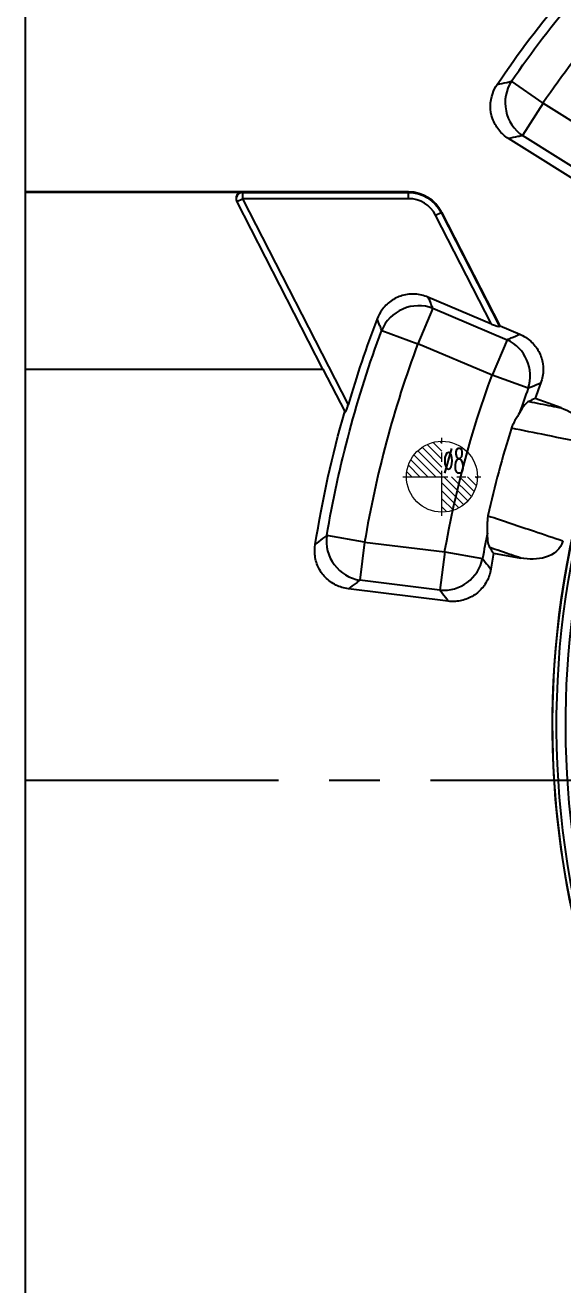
# Model space of a CAD drawing. Header units: millimetres. Extents: x 2595 to 3308, y 1499 to 1823.
# Drawn here: x 2988 to 3048.6, y 1606.3 to 1748.4 of the extents above; entities that cross this region are included whole.
import ezdxf
from ezdxf.enums import TextEntityAlignment as Align
from ezdxf.lldxf.tags import DXFTag

# ---------------------------------------------------------------- set-up
doc = ezdxf.new("R2010")
doc.units = ezdxf.units.MM
doc.linetypes.add('CENTER', pattern=[2, 1.25, -0.25, 0.25, -0.25])
doc.layers.add('5', color=7, linetype='Continuous', true_color=0xffffff)
doc.layers.add('epin', color=13, linetype='Continuous', lineweight=9)
doc.styles.add('TXT05', font='txt.shx', dxfattribs={"width": 0.5, "bigfont": 'gbcbig.shx'})
tags = doc.linetypes.add('DASHED', pattern=[25.72, 12.86, -12.86]).pattern_tags.tags
tags[6:7] = [DXFTag(74, 4), DXFTag(75, 0), DXFTag(340, '0'), DXFTag(46, 0.0), DXFTag(50, 0.0), DXFTag(44, 0.0), DXFTag(45, 0.0)]
tags[4:5] = [DXFTag(74, 4), DXFTag(75, 0), DXFTag(340, '0'), DXFTag(46, 0.0), DXFTag(50, 0.0), DXFTag(44, 0.0), DXFTag(45, 0.0)]

# ---------------------------------------------------------------- blocks, each defined once
blk = doc.blocks.new('epin_ejp_8')
at = {"layer": 'epin'}
h = blk.add_hatch(dxfattribs=at)
h.set_pattern_fill('_ANSI31', color=123, scale=0.2, angle=90, style=0)
h.set_pattern_definition([(135, (-1273.52655, 1170.3432), (-0.4490128, -0.4490128), [])])
h.paths.add_polyline_path([(0, 4, 0.414214), (-4, 0), (0, 0)])
h.paths.add_polyline_path([(4, 0), (0, 0), (0, -4, 0.414214)])
at = {"layer": 'epin', "color": 1, "linetype": 'CENTER', "ltscale": 4.064}
for p, q in [((0, -4.4), (0, 4.4)), ((-4.4, 0), (4.4, 0))]:
    blk.add_line(p, q, dxfattribs=at)
at = {"layer": 'epin'}
blk.add_circle((0, 0), 4, dxfattribs=at)
at = {"layer": 'epin', "color": 6, "style": 'TXT05', "width": 0.5}
blk.add_text('%%c8', height=2.8, dxfattribs=at).set_placement((1.33, 1.8), align=Align.MIDDLE)

msp = doc.modelspace()

# ---------------------------------------------------------------- linework, layer by layer
at = {"layer": '5', "color": 7, "linetype": 'Continuous'}
for p, q in [((2988, 1752.81), (2988, 1729.61)), ((3046.4, 1739.63), (3042.83, 1742.09)), ((3046.4, 1739.63), (3044.1, 1735.96)), ((3046.4, 1739.63), (3054.11, 1734.8)), ((3052.12, 1729.6), (3042.51, 1735.63)), ((3051.81, 1731.12), (3044.1, 1735.96)), ((3031.23, 1729.61), (2988, 1729.61)), ((2988, 1729.61), (2988, 1729.59)), ((2988, 1729.59), (3012.47, 1729.59)), ((2988, 1729.59), (2988, 1709.61)), ((3012.47, 1729.59), (3012.49, 1729.54)), ((3012.49, 1729.54), (3012.49, 1728.85)), ((3012.49, 1729.54), (3031.23, 1729.54)), ((3031.23, 1729.54), (3031.23, 1729.61)), ((3031.23, 1728.85), (3031.23, 1729.54)), ((3021.58, 1709.61), (3011.86, 1728.56)), ((3011.87, 1728.53), (3012.49, 1728.85)), ((3012.49, 1728.85), (3024.43, 1705.59)), ((3031.23, 1728.85), (3012.49, 1728.85)), ((3034.29, 1726.98), (3034.9, 1727.3)), ((3040.58, 1714.71), (3034.29, 1726.98)), ((3034.9, 1727.3), (3034.97, 1727.33)), ((3034.9, 1727.3), (3041.5, 1714.44)), ((3041.56, 1714.49), (3034.97, 1727.33)), ((3033.96, 1716.49), (3032.27, 1712.49)), ((3040.58, 1714.71), (3033.42, 1717.74)), ((3033.96, 1716.49), (3042.34, 1712.94)), ((3028.21, 1714), (3032.27, 1712.49)), ((3041.56, 1714.49), (3041.5, 1714.44)), ((3041.56, 1714.49), (3043.77, 1713.56)), ((3040.65, 1708.95), (3032.27, 1712.49)), ((3042.34, 1712.94), (3040.65, 1708.95)), ((2988, 1709.61), (2988, 1529.49)), ((2988, 1709.61), (3021.58, 1709.61)), ((3021.58, 1709.61), (3024.03, 1704.84)), ((3044.72, 1707.46), (3040.65, 1708.95)), ((3048.44, 1705.25), (3045.5, 1706.31)), ((3026.28, 1690.12), (3022.01, 1690.84)), ((3026.28, 1690.12), (3025.74, 1685.82)), ((3026.28, 1690.12), (3035.31, 1689)), ((3035.31, 1689), (3034.77, 1684.7)), ((3035.31, 1689), (3039.58, 1688.26)), ((3040.82, 1688.86), (3043.9, 1688.31)), ((3034.77, 1684.7), (3025.74, 1685.82)), ((3035.7, 1683.45), (3024.45, 1684.85))]:
    msp.add_line(p, q, dxfattribs=at)
at = {"layer": '5', "color": 1, "linetype": 'CENTER', "ltscale": 22.850574}
msp.add_line((2988, 1663.26), (3308, 1663.26), dxfattribs=at)
at = {"layer": '5', "color": 7, "linetype": 'Continuous', "extrusion": (0, 0, -1)}
for centre, radius, start, end in [((-3148, 1669.49), 100.07, 313.9583, 233.1775), ((-3148, 1669.49), 99.04, 313.9789, 78.94), ((-3148.02, 1669.48), 127.82, 34.6179, 45.3821), ((-3148.02, 1669.48), 128.94, 34.0787, 39.7271), ((-3031.23, 1725.41), 4.13, 90, 152.8319), ((-3148.03, 1669.49), 127.82, 9.6179, 20.3821), ((-3148.03, 1669.49), 114.4, 9.8192, 20.1808), ((-3148.03, 1669.49), 128.94, 9.0787, 15.9139)]:
    msp.add_arc(centre, radius, start, end, dxfattribs=at)
at = {"layer": '5', "color": 7, "linetype": 'DASHED'}
for start, end in [(306.6266, 226.1832), (306.6258, 226.1971)]:
    msp.add_arc((3148, 1669.49), 100.57, start, end, dxfattribs=at)
at = {"layer": '5', "color": 7, "linetype": 'Continuous'}
for centre, radius, start, end in [((3148, 1669.49), 100.55, 306.6364, 233.3636), ((3148.02, 1669.48), 123.49, 134.6179, 145.3821), ((3031.23, 1725.41), 4.2, 27.1681, 90), ((3031.23, 1725.41), 3.44, 27.1681, 90), ((3148.03, 1669.49), 128.77, 159.1628, 163.7152), ((3148.03, 1669.49), 123.49, 159.6179, 170.3821), ((3148.03, 1669.49), 108.94, 159.2782, 160.2448), ((3148.03, 1669.49), 110.06, 159.8192, 161.3393), ((3148.03, 1669.49), 110.06, 168.6607, 170.1808), ((3148.03, 1669.49), 108.94, 169.7552, 170.7218)]:
    msp.add_arc(centre, radius, start, end, dxfattribs=at)
for centre, major_axis, ratio, start_param, end_param in [((3046.4, 1739.63), (0.89, -4.31), 0.968977, 3.920645, 5.504133), ((3012.48, 1728.88), (0.326, -0.635), 0.98092, 2.675201, 4.712389), ((3012.49, 1728.85), (0.623, 0.32), 0.98092, 1.104404, 3.141593), ((3032.27, 1712.49), (-4.04, -1.74), 0.968977, 3.920645, 5.504133), ((3040.5, 1714.88), (1.01, -0.44), 0.111089, 4.8485, 6.244764), ((3040.65, 1708.95), (-1.75, 4.04), 0.971583, 3.96523, 5.459548), ((3026.28, 1690.12), (2.63, -3.53), 0.968977, 3.920645, 5.504133), ((3035.31, 1689), (3.53, 2.62), 0.971583, 3.96523, 5.459548)]:
    msp.add_ellipse(centre, major_axis=major_axis, ratio=ratio, start_param=start_param, end_param=end_param, dxfattribs=at)
for points, knots in [([(3041.22, 1741.73), (3041.58, 1741.81), (3041.94, 1741.89), (3042.48, 1742.01), (3042.65, 1742.05), (3042.83, 1742.09)], [0, 0, 0, 0, 0.668808, 0.668808, 1, 1, 1, 1]), ([(3042.51, 1735.63), (3042.1, 1735.89), (3041.72, 1736.22), (3041.11, 1736.99), (3040.86, 1737.43), (3040.55, 1738.34), (3040.47, 1738.83), (3040.47, 1739.79), (3040.56, 1740.28), (3040.72, 1740.73), (3040.84, 1741.08), (3041.02, 1741.42), (3041.22, 1741.73)], [0, 0, 0, 0, 0.21193, 0.21193, 0.424133, 0.424133, 0.632612, 0.632612, 0.839323, 0.839323, 0.839323, 1, 1, 1, 1]), ([(3044.1, 1735.96), (3043.92, 1735.92), (3043.75, 1735.89), (3043.22, 1735.78), (3042.86, 1735.7), (3042.51, 1735.63)], [0, 0, 0, 0, 0.331188, 0.331188, 1, 1, 1, 1]), ([(3033.42, 1717.74), (3032.97, 1717.93), (3032.48, 1718.05), (3031.5, 1718.11), (3031, 1718.06), (3030.07, 1717.79), (3029.62, 1717.58), (3028.84, 1717.02), (3028.49, 1716.67), (3028.22, 1716.28), (3028, 1715.98), (3027.82, 1715.64), (3027.69, 1715.29)], [0, 0, 0, 0, 0.211744, 0.211744, 0.423761, 0.423761, 0.632048, 0.632048, 0.838557, 0.838557, 0.838557, 1, 1, 1, 1]), ([(3033.42, 1717.74), (3033.53, 1717.49), (3033.64, 1717.23), (3033.82, 1716.81), (3033.89, 1716.65), (3033.96, 1716.49)], [0, 0, 0, 0, 0.607078, 0.607078, 1, 1, 1, 1]), ([(3028.21, 1714), (3028.14, 1714.17), (3028.07, 1714.34), (3027.9, 1714.77), (3027.79, 1715.03), (3027.69, 1715.29)], [0, 0, 0, 0, 0.392925, 0.392925, 1, 1, 1, 1]), ([(3042.34, 1712.94), (3042.49, 1713.01), (3042.65, 1713.08), (3043.12, 1713.28), (3043.45, 1713.42), (3043.77, 1713.56)], [0, 0, 0, 0, 0.323376, 0.323376, 1, 1, 1, 1]), ([(3043.77, 1713.56), (3044.22, 1713.37), (3044.64, 1713.1), (3045.37, 1712.44), (3045.68, 1712.05), (3046.14, 1711.19), (3046.29, 1710.72), (3046.44, 1709.77), (3046.44, 1709.28), (3046.35, 1708.81), (3046.3, 1708.55), (3046.23, 1708.28), (3046.13, 1708.03)], [0, 0, 0, 0, 0.221652, 0.221652, 0.443557, 0.443557, 0.662044, 0.662044, 0.879231, 0.879231, 0.879231, 1, 1, 1, 1]), ([(3046.13, 1708.03), (3045.81, 1707.9), (3045.5, 1707.77), (3045.03, 1707.58), (3044.87, 1707.52), (3044.72, 1707.46)], [0, 0, 0, 0, 0.676621, 0.676621, 1, 1, 1, 1]), ([(3024.06, 1704.77), (3024.07, 1704.77), (3024.07, 1704.76), (3024.08, 1704.76), (3024.09, 1704.76), (3024.12, 1704.79), (3024.14, 1704.81), (3024.17, 1704.88), (3024.2, 1704.93), (3024.25, 1705.06), (3024.29, 1705.15), (3024.36, 1705.35), (3024.39, 1705.47), (3024.43, 1705.59)], [0, 0, 0, 0, 0.05817, 0.05817, 0.18759, 0.18759, 0.309943, 0.309943, 0.47519, 0.47519, 0.708647, 0.708647, 1, 1, 1, 1]), ([(3044.8, 1705.98), (3045.65, 1705.81), (3046.5, 1705.64), (3047.71, 1705.4), (3048.08, 1705.33), (3048.44, 1705.25)], [0, 0, 0, 0, 0.700186, 0.700186, 1, 1, 1, 1]), ([(3048.44, 1705.25), (3049.33, 1704.93), (3050.15, 1704.46), (3051.43, 1703.09), (3051.86, 1702.1), (3051.56, 1701.2)], [0, 0, 0, 0, 0.5, 0.5, 1, 1, 1, 1]), ([(3043.75, 1704.7), (3043.6, 1704.44), (3043.42, 1704.15), (3043.14, 1703.66), (3043.04, 1703.48), (3042.91, 1703.19), (3042.87, 1703.08), (3042.83, 1702.96)], [0, 0, 0, 0, 0.569755, 0.569755, 0.84315, 0.84315, 1, 1, 1, 1]), ([(3051.56, 1701.2), (3049.95, 1701.52), (3048.35, 1701.85), (3045.44, 1702.44), (3044.14, 1702.7), (3042.83, 1702.96)], [0, 0, 0, 0, 0.5522, 0.5522, 1, 1, 1, 1]), ([(3040.19, 1693.09), (3040.15, 1692.9), (3040.13, 1692.71), (3040.1, 1692.24), (3040.1, 1691.98), (3040.11, 1691.52), (3040.12, 1691.32), (3040.11, 1691.13)], [0, 0, 0, 0, 0.256166, 0.256166, 0.648658, 0.648658, 1, 1, 1, 1]), ([(3040.19, 1693.09), (3041.93, 1692.51), (3043.68, 1691.92), (3046.49, 1690.98), (3047.56, 1690.62), (3048.63, 1690.26)], [0, 0, 0, 0, 0.619614, 0.619614, 1, 1, 1, 1]), ([(3020.7, 1689.83), (3020.99, 1690.06), (3021.28, 1690.28), (3021.72, 1690.62), (3021.86, 1690.73), (3022.01, 1690.84)], [0, 0, 0, 0, 0.668808, 0.668808, 1, 1, 1, 1]), ([(3024.45, 1684.85), (3023.96, 1684.91), (3023.48, 1685.05), (3022.6, 1685.49), (3022.19, 1685.78), (3021.52, 1686.48), (3021.24, 1686.89), (3020.84, 1687.76), (3020.71, 1688.24), (3020.67, 1688.71), (3020.63, 1689.08), (3020.64, 1689.46), (3020.7, 1689.83)], [0, 0, 0, 0, 0.21193, 0.21193, 0.424133, 0.424133, 0.632612, 0.632612, 0.839323, 0.839323, 0.839323, 1, 1, 1, 1]), ([(3043.9, 1688.31), (3043.55, 1688.43), (3043.2, 1688.54), (3042.03, 1688.94), (3041.21, 1689.22), (3040.39, 1689.5)], [0, 0, 0, 0, 0.299814, 0.299814, 1, 1, 1, 1]), ([(3048.63, 1690.26), (3048.43, 1689.33), (3047.58, 1688.68), (3045.78, 1688.13), (3044.83, 1688.14), (3043.9, 1688.31)], [0, 0, 0, 0, 0.5, 0.5, 1, 1, 1, 1]), ([(3039.58, 1688.26), (3039.68, 1688.13), (3039.78, 1688), (3040.09, 1687.59), (3040.3, 1687.32), (3040.51, 1687.05)], [0, 0, 0, 0, 0.323379, 0.323379, 1, 1, 1, 1]), ([(3040.51, 1687.05), (3040.43, 1686.57), (3040.27, 1686.09), (3039.81, 1685.23), (3039.49, 1684.84), (3038.77, 1684.19), (3038.35, 1683.93), (3037.46, 1683.56), (3036.99, 1683.45), (3036.51, 1683.42), (3036.24, 1683.41), (3035.97, 1683.42), (3035.7, 1683.45)], [0, 0, 0, 0, 0.221652, 0.221652, 0.443556, 0.443556, 0.66204, 0.66204, 0.879228, 0.879228, 0.879228, 1, 1, 1, 1]), ([(3025.74, 1685.82), (3025.6, 1685.71), (3025.46, 1685.6), (3025.02, 1685.28), (3024.73, 1685.06), (3024.45, 1684.85)], [0, 0, 0, 0, 0.331188, 0.331188, 1, 1, 1, 1]), ([(3035.7, 1683.45), (3035.49, 1683.73), (3035.28, 1684.01), (3034.97, 1684.43), (3034.87, 1684.56), (3034.77, 1684.7)], [0, 0, 0, 0, 0.676624, 0.676624, 1, 1, 1, 1])]:
    msp.add_open_spline(points, degree=3, knots=knots, dxfattribs=at)
for points in [[(3044.8, 1705.98), (3044.53, 1705.85), (3044.18, 1705.48), (3043.75, 1704.7)], [(3045.5, 1706.31), (3045.27, 1706.2), (3045.03, 1706.09), (3044.8, 1705.98)], [(3024.06, 1704.77), (3024.05, 1704.8), (3024.04, 1704.82), (3024.03, 1704.84)], [(3042.83, 1702.96), (3041.8, 1699.71), (3040.92, 1696.42), (3040.19, 1693.09)], [(3040.11, 1691.13), (3040.1, 1690.24), (3040.21, 1689.74), (3040.39, 1689.5)], [(3040.39, 1689.5), (3040.53, 1689.28), (3040.68, 1689.07), (3040.82, 1688.86)]]:
    msp.add_open_spline(points, degree=3, dxfattribs=at)

# ---------------------------------------------------------------- block references
at = {"layer": 'epin'}
msp.add_blockref('epin_ejp_8', (3035, 1697.49), dxfattribs=at)

doc.saveas('drawing.dxf')
